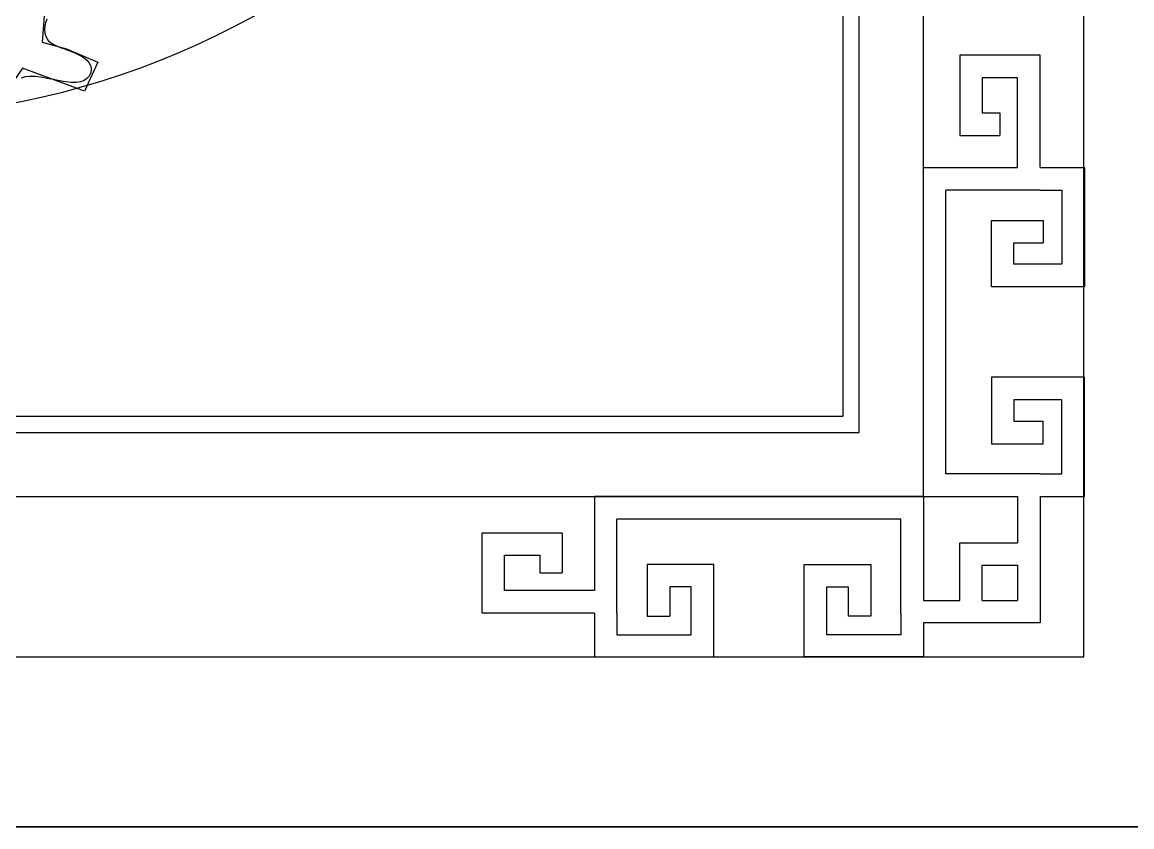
# Model space of a CAD drawing. Header units: metres. Extents: x -747 to 1683, y 3278 to 5498.
# Drawn here: x 532.4 to 878.3, y 4180.4 to 4431.3 of the extents above; entities that cross this region are included whole.
import ezdxf

# ---------------------------------------------------------------- set-up
doc = ezdxf.new("R2010")
doc.units = ezdxf.units.M
doc.layers.add('3', color=3, linetype='Continuous')
doc.layers.add('7', color=7, linetype='Continuous')

msp = doc.modelspace()

# ---------------------------------------------------------------- linework, layer by layer
at = {"layer": '3'}
for p, q in [((837.18, 4403.03), (837.18, 4396.02)), ((849.7, 4378.99), (820.39, 4378.99)), ((820.39, 4290.46), (820.39, 4378.99)), ((850.71, 4369.55), (850.71, 4362.53)), ((850.71, 4299.89), (850.71, 4306.91)), ((849.7, 4290.46), (820.39, 4290.46)), ((842.69, 4283.44), (842.69, 4269.04)), ((842.69, 4283.44), (842.69, 4283.44)), ((849.7, 4283.44), (849.7, 4244.03)), ((806.35, 4276.42), (717.82, 4276.42)), ((717.82, 4247.11), (717.82, 4276.42)), ((806.35, 4247.11), (806.35, 4276.42)), ((824.66, 4269.04), (842.69, 4269.04)), ((831.68, 4262.03), (842.69, 4262.03)), ((831.68, 4251.05), (831.68, 4262.03)), ((842.69, 4262.03), (842.69, 4251.05)), ((693.78, 4259.63), (700.79, 4259.63)), ((727.26, 4246.09), (734.27, 4246.09)), ((796.92, 4246.09), (789.9, 4246.09)), ((940.87, 4180.44), (-232.82, 4180.44))]:
    msp.add_line(p, q, dxfattribs=at)
msp.add_lwpolyline([(143.37, 4303.44), (793.37, 4303.44), (793.37, 5043.44), (143.37, 5043.44)], close=True, dxfattribs=at)
for points in [[(539.36, 4434.72), (538.67, 4425.06), (546.27, 4422.99), (555.94, 4418.85), (551.79, 4409.78), (532.5, 4417.03), (526.92, 4408.83)], [(540.13, 4432.33), (539.7, 4431.16), (539.46, 4430.05), (539.38, 4428.99), (539.46, 4428.01), (539.68, 4427.11), (540.05, 4426.32), (540.54, 4425.65), (541.15, 4425.07), (541.87, 4424.57), (542.68, 4424.14), (543.57, 4423.75), (544.53, 4423.38), (545.55, 4423.02), (546.61, 4422.64), (547.7, 4422.24), (548.79, 4421.79), (549.86, 4421.31), (550.86, 4420.77), (551.77, 4420.18), (552.55, 4419.53), (553.19, 4418.81), (553.64, 4418.02), (553.87, 4417.17), (553.89, 4416.27), (553.69, 4415.39), (553.26, 4414.55), (552.61, 4413.8), (551.73, 4413.18), (550.62, 4412.73), (549.27, 4412.5), (547.69, 4412.5), (545.94, 4412.7), (544.06, 4413.02), (542.12, 4413.42), (540.16, 4413.82), (538.25, 4414.17), (536.44, 4414.4), (534.79, 4414.45), (533.33, 4414.28), (532.06, 4413.9)], [(849.7, 4386.01), (849.7, 4421.03), (824.66, 4421.03), (824.66, 4396.02), (837.18, 4396.02)], [(842.69, 4386.01), (842.69, 4386.01), (842.69, 4414.01), (831.68, 4414.01), (831.68, 4403.03), (837.18, 4403.03)], [(813.37, 4283.44), (813.37, 4386.01), (842.69, 4386.01)], [(849.7, 4386.01), (863.56, 4386.01), (863.56, 4348.83), (834.56, 4348.83), (834.56, 4369.55), (850.71, 4369.55)], [(849.7, 4378.99), (856.54, 4378.99), (856.54, 4355.84), (841.58, 4355.84), (841.58, 4362.53), (850.71, 4362.53)], [(849.7, 4283.44), (863.56, 4283.44), (863.56, 4320.62), (834.56, 4320.62), (834.56, 4299.89), (850.71, 4299.89)], [(849.7, 4290.46), (856.54, 4290.46), (856.54, 4313.6), (841.58, 4313.6), (841.58, 4306.91), (850.71, 4306.91)], [(813.37, 4283.44), (710.8, 4283.44), (710.8, 4254.12)], [(813.37, 4283.44), (842.69, 4283.44)], [(813.37, 4283.44), (813.37, 4251.05), (824.66, 4251.05), (824.66, 4269.04)], [(710.8, 4247.11), (675.78, 4247.11), (675.78, 4272.15), (700.79, 4272.15), (700.79, 4259.63)], [(710.8, 4254.12), (710.8, 4254.12), (682.79, 4254.12), (682.79, 4265.13), (693.78, 4265.13), (693.78, 4259.63)], [(710.8, 4247.11), (710.8, 4233.44), (747.98, 4233.44), (747.98, 4262.25), (727.26, 4262.25), (727.26, 4246.09)], [(849.7, 4244.03), (813.37, 4244.03), (813.37, 4233.44), (776.19, 4233.44), (776.19, 4262.25), (796.92, 4262.25), (796.92, 4246.09)], [(717.82, 4247.11), (717.82, 4240.27), (740.96, 4240.27), (740.96, 4255.23), (734.27, 4255.23), (734.27, 4246.09)], [(806.35, 4247.11), (806.35, 4240.27), (783.21, 4240.27), (783.21, 4255.23), (789.9, 4255.23), (789.9, 4246.09)], [(831.68, 4251.05), (842.69, 4251.05)]]:
    msp.add_lwpolyline(points, dxfattribs=at)
msp.add_circle((479.82, 4660.38), 259.18, dxfattribs=at)
at = {"layer": '7'}
for points in [[(23.37, 4180.44), (913.37, 4180.44), (913.37, 5163.44), (23.37, 5163.44)], [(23.37, 4180.44), (913.37, 4180.44), (913.37, 5163.44), (23.37, 5163.44)], [(73.37, 4233.44), (863.37, 4233.44), (863.37, 5113.44), (73.37, 5113.44)], [(123.37, 4283.44), (813.37, 4283.44), (813.37, 5063.44), (123.37, 5063.44)], [(148.37, 4308.44), (788.37, 4308.44), (788.37, 5038.44), (148.37, 5038.44)]]:
    msp.add_lwpolyline(points, close=True, dxfattribs=at)

doc.saveas('drawing.dxf')
